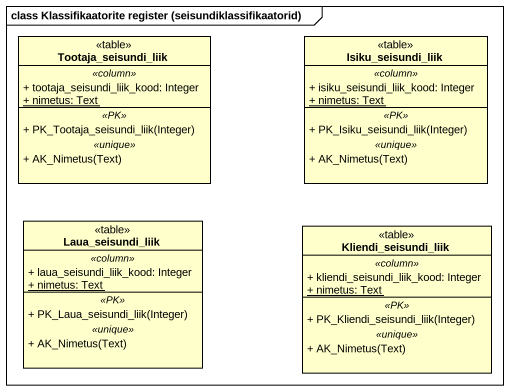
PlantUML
@startuml
mainframe class Klassifikaatorite register (seisundiklassifikaatorid)
hide circle
hide empty members
skinparam classAttributeIconSize 0
class Tootaja_seisundi_liik <<table>> {
  .. <<column>> ..
  + tootaja_seisundi_liik_kood: Integer
  {static} + nimetus: Text
  .. <<PK>> ..
  + PK_Tootaja_seisundi_liik(Integer)
  .. <<unique>> ..
  + AK_Nimetus(Text)
}
class Isiku_seisundi_liik <<table>> {
  .. <<column>> ..
  + isiku_seisundi_liik_kood: Integer
  {static} + nimetus: Text
  .. <<PK>> ..
  + PK_Isiku_seisundi_liik(Integer)
  .. <<unique>> ..
  + AK_Nimetus(Text)
}
class Laua_seisundi_liik <<table>> {
  .. <<column>> ..
  + laua_seisundi_liik_kood: Integer
  {static} + nimetus: Text
  .. <<PK>> ..
  + PK_Laua_seisundi_liik(Integer)
  .. <<unique>> ..
  + AK_Nimetus(Text)
}
class Kliendi_seisundi_liik <<table>> {
  .. <<column>> ..
  + kliendi_seisundi_liik_kood: Integer
  {static} + nimetus: Text
  .. <<PK>> ..
  + PK_Kliendi_seisundi_liik(Integer)
  .. <<unique>> ..
  + AK_Nimetus(Text)
}
@enduml
